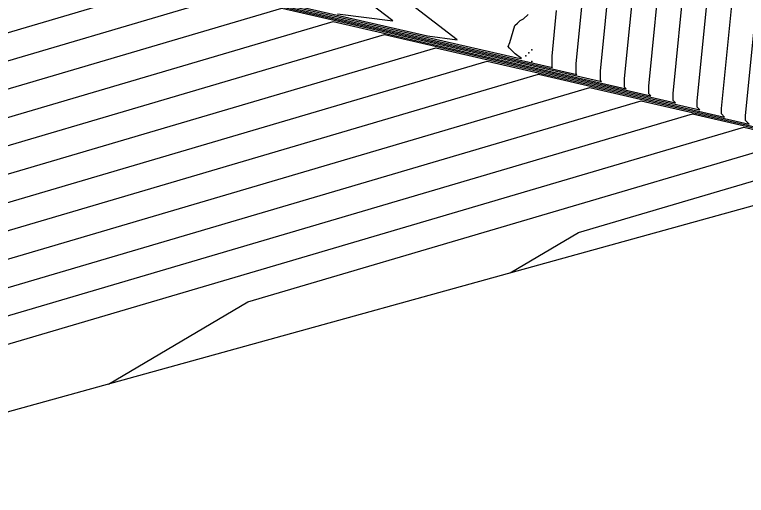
# Model space of a CAD drawing. Header units: metres. Extents: x 419582 to 423558, y 4805372 to 4807539.
# Drawn here: x 423440.34 to 423465.4, y 4807361.06 to 4807377.54 of the extents above; entities that cross this region are included whole.
import ezdxf

# ---------------------------------------------------------------- set-up
doc = ezdxf.new("R2010")
doc.units = ezdxf.units.M
for name, color, linetype in [('C-TINN', 4, 'Continuous'), ('C-TINN-BNDY', 110, 'Continuous'), ('C-TOPO-MAJR', 9, 'Continuous'), ('C-TOPO-MINR', 8, 'Continuous')]:
    doc.layers.add(name, color=color, linetype=linetype)

msp = doc.modelspace()

# ---------------------------------------------------------------- linework, layer by layer
at = {"layer": 'C-TINN', "color": 4, "linetype": 'Continuous', "lineweight": -3}
for p in [(423457.85, 4807376.13, 1714.84), (423457.95, 4807376.23, 1714.84), (423458.05, 4807376.33, 1714.84), (423458.05, 4807375.93, 1714.84)]:
    msp.add_point(p, dxfattribs=at)
at = {"layer": 'C-TINN-BNDY', "color": 110, "linetype": 'Continuous', "lineweight": -3, "flags": 128}
msp.add_lwpolyline([(423155.26, 4807511.44), (423220.21, 4807493.91), (423248.63, 4807482.99), (423287.58, 4807472.64), (423324.86, 4807458.82), (423338.71, 4807455.21), (423346.85, 4807452.21), (423376.85, 4807442.88), (423407.17, 4807432.75), (423426.06, 4807425.57), (423479.26, 4807419.95), (423488.35, 4807411.26), (423490.39, 4807398.46), (423490.39, 4807398.06), (423490.01, 4807373.35), (423490.01, 4807372.95), (423470.52, 4807372.34), (422724.87, 4807165.92)], dxfattribs=at)
at = {"layer": 'C-TOPO-MAJR', "color": 9, "linetype": 'Continuous', "lineweight": -3, "flags": 128}
for points, elevation in [([(423357.729, 4807348.749), (423453.009, 4807376.853), (423462.128, 4807374.756), (423462.063, 4807374.821), (423462.063, 4807375.091), (423462.957, 4807384.098)], 1710), ([(423444.219, 4807379.118), (423457.557, 4807376.051), (423457.698, 4807376.033), (423457.481, 4807376.199), (423457.292, 4807376.388), (423457.24, 4807376.445), (423457.303, 4807376.584), (423457.477, 4807377.16), (423457.564, 4807377.247), (423457.651, 4807377.334), (423457.773, 4807377.394), (423457.932, 4807377.539)], 1715), ([(423414.351, 4807360.592), (423461.8, 4807374.587), (423466.341, 4807373.543)], 1705)]:
    msp.add_lwpolyline(points, dxfattribs=dict(at, elevation=elevation))
at = {"layer": 'C-TOPO-MINR', "color": 8, "linetype": 'Continuous', "lineweight": -3, "flags": 128}
for points, elevation in [([(423443.556, 4807364.875), (423448.324, 4807367.698), (423467.074, 4807373.228), (423468.869, 4807372.815), (423468.695, 4807372.989), (423468.695, 4807373.042), (423468.871, 4807374.815), (423468.951, 4807374.895), (423469.032, 4807374.975), (423472.11, 4807382.993), (423472.877, 4807383.668), (423472.958, 4807383.75), (423473.04, 4807383.831), (423473.541, 4807384.575), (423478.929, 4807395.43), (423479.544, 4807395.666), (423479.55, 4807395.671), (423479.556, 4807395.677), (423479.639, 4807396.209), (423479.639, 4807396.592), (423489.393, 4807403.718), (423489.45, 4807403.774), (423489.506, 4807403.831), (423489.506, 4807404.004)], 1702), ([(423457.313, 4807368.684), (423459.649, 4807370.066), (423468.832, 4807372.775), (423469.711, 4807372.573), (423469.524, 4807372.76), (423469.524, 4807372.786), (423469.61, 4807373.654), (423469.701, 4807373.744), (423469.791, 4807373.835), (423473.254, 4807382.853), (423473.597, 4807383.155), (423473.688, 4807383.247), (423473.78, 4807383.339), (423474.004, 4807383.672), (423476.416, 4807388.529), (423483.186, 4807391.122), (423483.249, 4807391.186), (423483.313, 4807391.249), (423484.226, 4807397.101), (423484.226, 4807397.317), (423489.74, 4807401.345), (423489.815, 4807401.42), (423489.891, 4807401.496), (423489.891, 4807401.594)], 1701), ([(423369.053, 4807351.118), (423454.768, 4807376.4), (423462.971, 4807374.513), (423462.892, 4807374.592), (423462.892, 4807374.834), (423463.697, 4807382.938), (423463.707, 4807382.948), (423463.717, 4807382.958), (423464.105, 4807383.969), (423467.836, 4807387.257)], 1709), ([(423380.378, 4807353.486), (423456.526, 4807375.947), (423463.813, 4807374.271), (423463.721, 4807374.363), (423463.721, 4807374.578), (423464.436, 4807381.777), (423464.456, 4807381.798), (423464.476, 4807381.818), (423465.249, 4807383.83), (423468.556, 4807386.745)], 1708), ([(423391.702, 4807355.855), (423458.284, 4807375.494), (423464.656, 4807374.028), (423464.55, 4807374.134), (423464.55, 4807374.322), (423465.175, 4807380.617), (423465.205, 4807380.647), (423465.235, 4807380.677), (423466.392, 4807383.69)], 1707), ([(423346.404, 4807346.38), (423451.251, 4807377.306), (423461.285, 4807374.999), (423461.234, 4807375.05), (423461.234, 4807375.347), (423461.946, 4807382.515)], 1711), ([(423335.08, 4807344.012), (423449.493, 4807377.759), (423460.443, 4807375.241), (423460.405, 4807375.279), (423460.405, 4807375.603), (423460.931, 4807380.905)], 1712), ([(423403.026, 4807358.223), (423460.042, 4807375.04), (423465.498, 4807373.786), (423465.379, 4807373.905), (423465.379, 4807374.066), (423465.914, 4807379.456)], 1706), ([(423442.461, 4807379.571), (423454.477, 4807376.808), (423455.498, 4807376.676), (423453.926, 4807377.882)], 1716), ([(423451.397, 4807377.565), (423453.298, 4807377.319), (423450.371, 4807379.565)], 1717), ([(423323.755, 4807341.643), (423447.735, 4807378.212), (423459.6, 4807375.484), (423459.575, 4807375.509), (423459.575, 4807375.859), (423459.917, 4807379.294)], 1713), ([(423312.431, 4807339.275), (423445.977, 4807378.665), (423458.758, 4807375.726), (423458.746, 4807375.738), (423458.746, 4807376.115), (423458.902, 4807377.683)], 1714), ([(423416.041, 4807357.258), (423425.675, 4807362.96), (423463.558, 4807374.134), (423467.183, 4807373.301)], 1704), ([(423429.798, 4807361.067), (423437, 4807365.329), (423465.316, 4807373.681), (423468.026, 4807373.058)], 1703)]:
    msp.add_lwpolyline(points, dxfattribs=dict(at, elevation=elevation))

doc.saveas('drawing.dxf')
